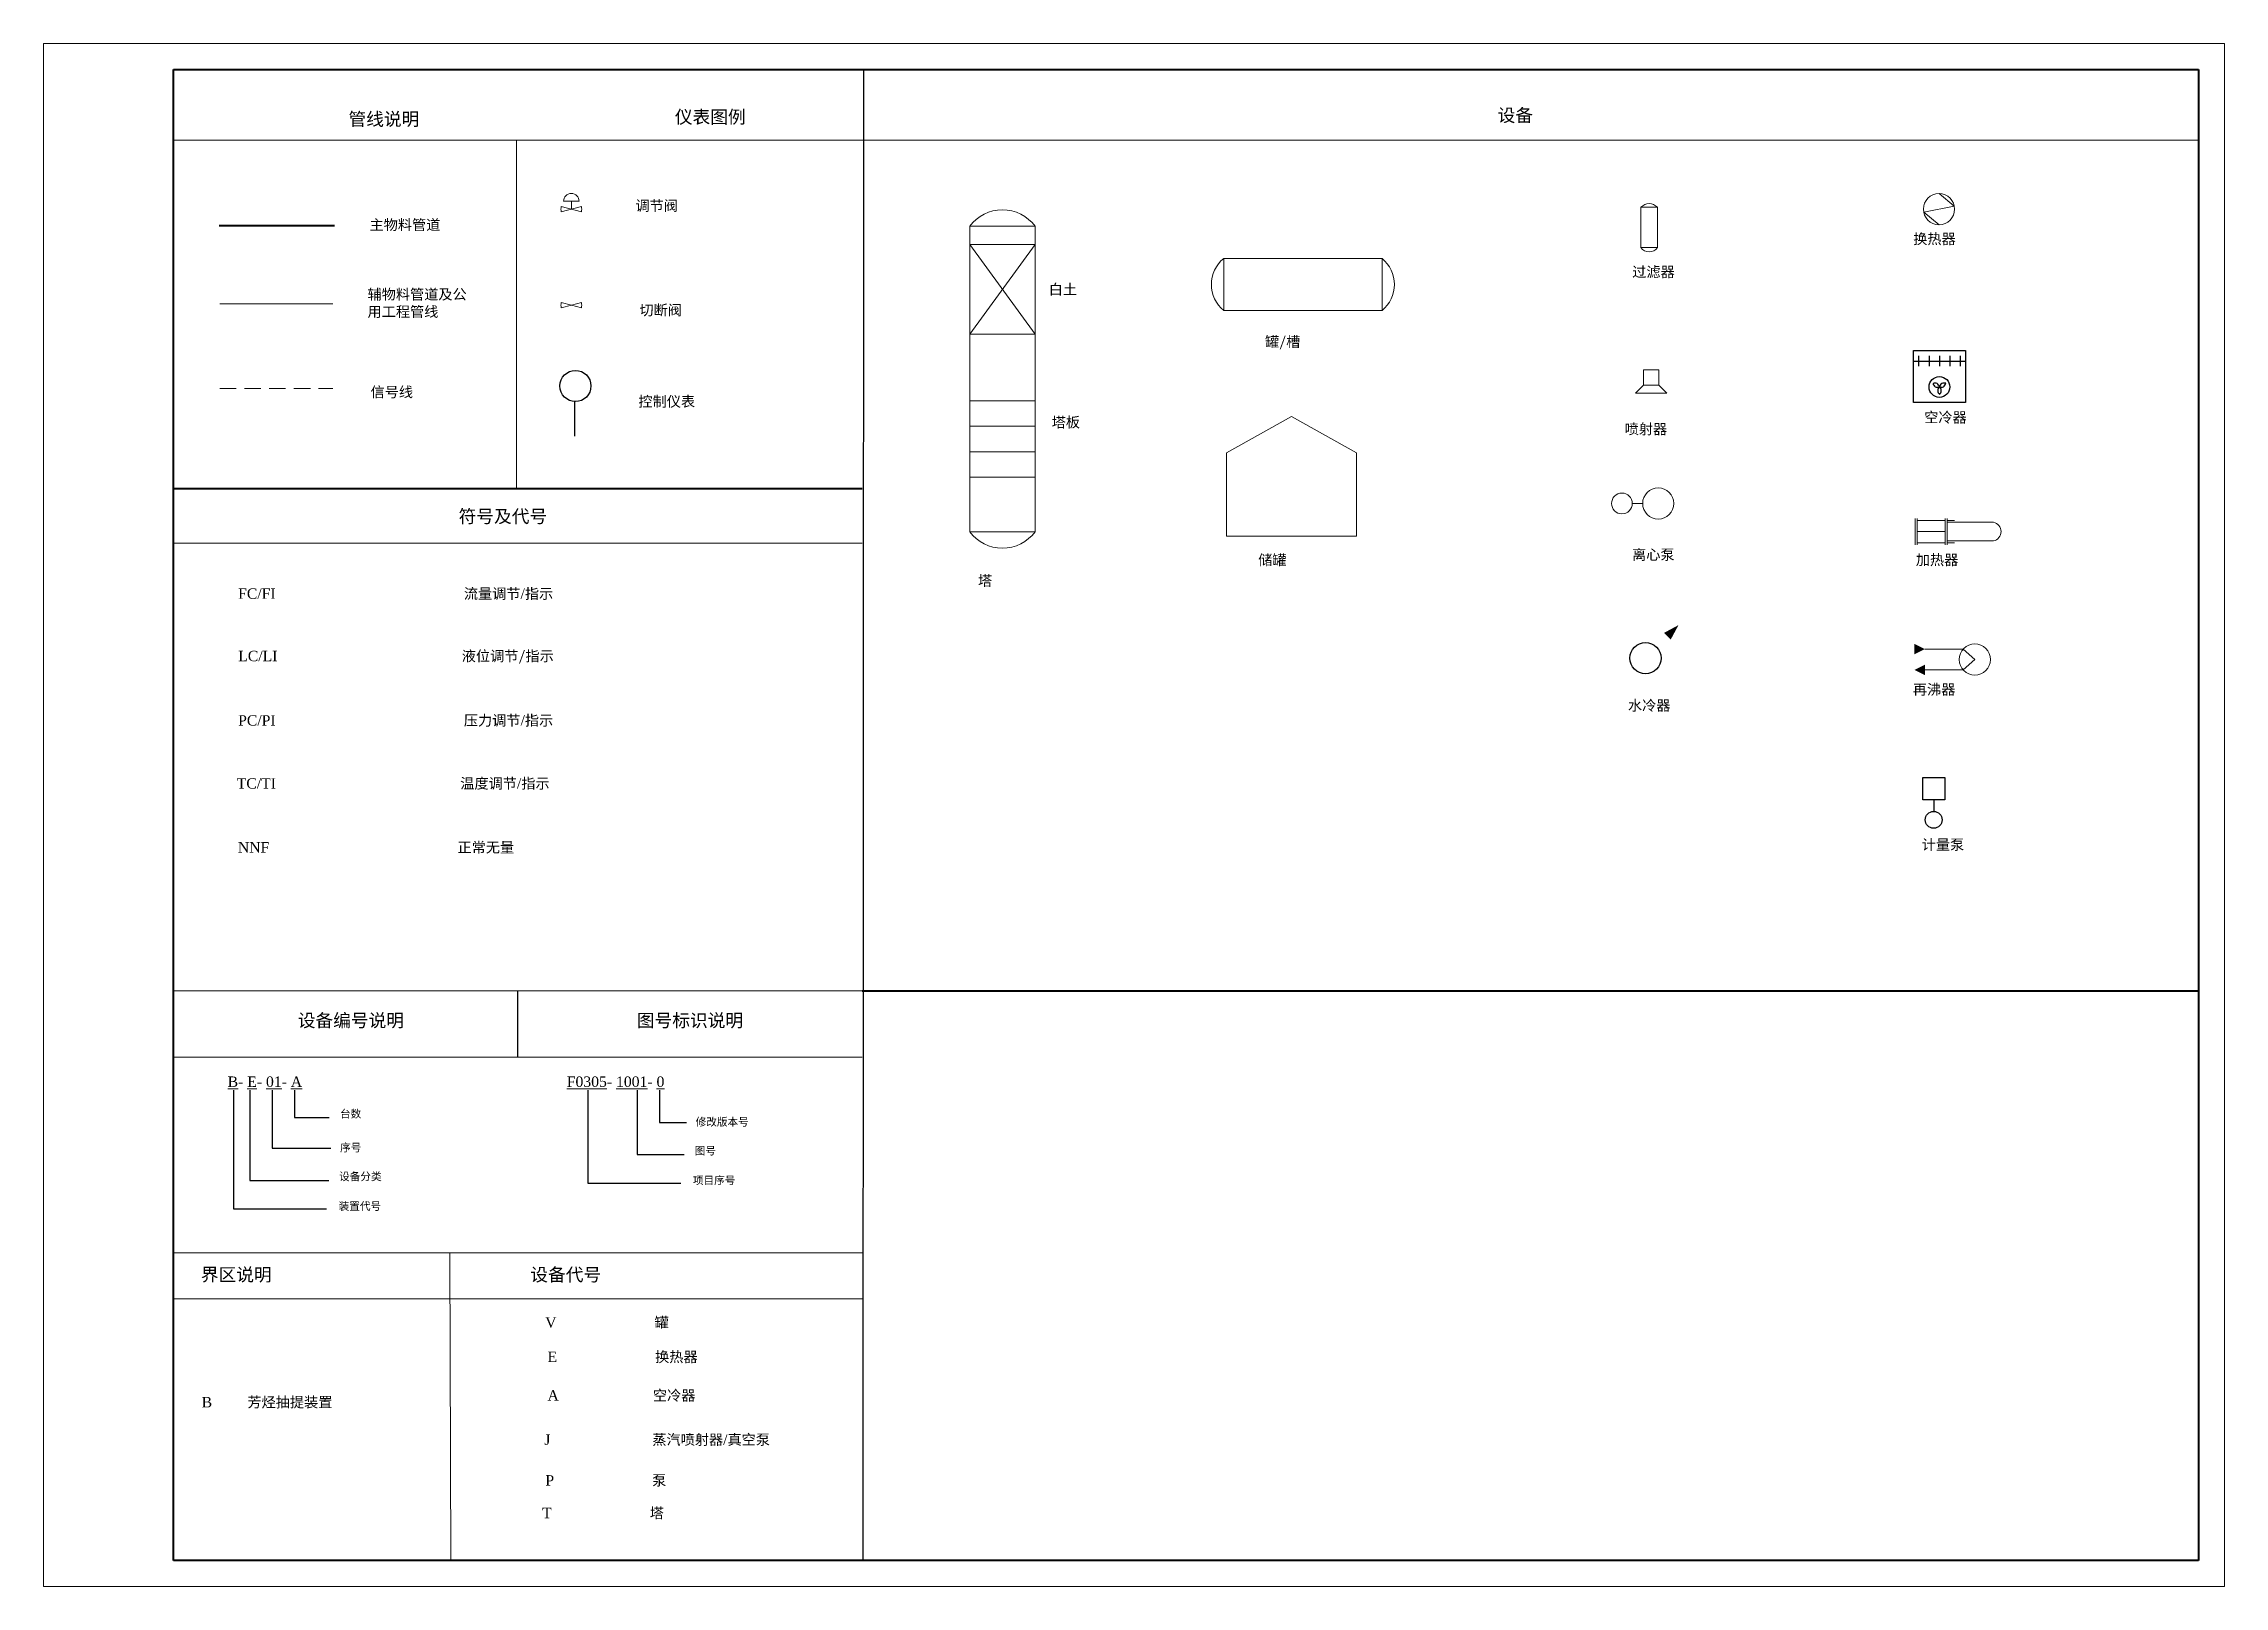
# Model space of a CAD drawing. Extents: x 680 to 1100, y 103 to 400.
import ezdxf

# ---------------------------------------------------------------- set-up
doc = ezdxf.new("R2010")
doc.units = 0
doc.linetypes.add('DASHDOT', pattern=[25.4, 12.7, -6.35, 0, -6.35])
doc.linetypes.add('HIDDEN2', pattern=[4.7625, 3.175, -1.5875])
doc.layers.get('0').update_dxf_attribs({"linetype": 'CONTINUOUS'})
for name, color, linetype in [('GL', 7, 'CONTINUOUS'), ('kongzhi', 7, 'HIDDEN2'), ('TEXT', 7, 'CONTINUOUS')]:
    doc.layers.add(name, color=color, linetype=linetype)
doc.layers.add('MGUANLU', color=7, linetype='CONTINUOUS', lineweight=40)
doc.styles.add('ZM2', font='SIMFANG.TTF')

# ---------------------------------------------------------------- blocks, each defined once
blk = doc.blocks.new('FA2')
at = {"layer": 'kongzhi', "linetype": 'Continuous', "lineweight": 20, "ltscale": 0.1}
for p, q in [((0, 0), (-1.93, 0.52)), ((0, 0), (-1.93, -0.52)), ((1.93, 0.52), (0, 0)), ((1.93, -0.52), (0, 0))]:
    blk.add_line(p, q, dxfattribs=at)
for start, end in [(165, 195), (345, 15)]:
    blk.add_arc((0, 0), 2, start, end, dxfattribs=at)
blk = doc.blocks.new('FA1')
at = {"layer": 'kongzhi', "linetype": 'Continuous', "lineweight": 20, "ltscale": 0.2}
for p, q in [((-1.96, 0.53), (1.9, -0.51)), ((-1.96, -0.51), (1.9, 0.53)), ((-1.53, 1.51), (1.47, 1.51)), ((-0.03, 0.01), (-0.03, 1.51))]:
    blk.add_line(p, q, dxfattribs=at)
for centre, radius, start, end in [((-0.03, 0.01), 2, 165, 195), ((-0.03, 1.51), 1.5, 0, 180), ((-0.03, 0.01), 2, 345, 15)]:
    blk.add_arc(centre, radius, start, end, dxfattribs=at)
blk = doc.blocks.new('A$C7E152598')
blk.add_line((3.55, 9.18), (3.55, 5.44))
blk.add_lwpolyline([(0, 16.28), (7.1, 16.28), (7.1, 9.18), (0, 9.18)], close=True)
blk.add_circle((3.47, 2.72), 2.72)
blk = doc.blocks.new('A$C4F537EFF')
blk.add_lwpolyline([(4.24, 4.24, 0, 4, 0), (1.41, 1.41, 4, 4, 0)], format="xyseb")
blk = doc.blocks.new('A$C10F44B1C')
at = {"rotation": 135}
blk.add_blockref('A$C4F537EFF', (6, 2), dxfattribs=at)
blk = doc.blocks.new('KONGLENG1')
for points in [[(0, -40), (0, 10), (50, 10), (50, -40), (0, -40)], [(0, 0), (50, 0)], [(5, 5), (5, -5)], [(15, 5), (15, -5)], [(25, 5), (25, -5)], [(35, 5), (35, -5)], [(45, 5), (45, -5)]]:
    blk.add_lwpolyline(points)
blk.add_circle((25, -25), 10)
for centre, start, end in [((20.5, -25.7), 9.1819, 111.6947), ((23.3, -20.8), 189.1819, 291.6947), ((27.9, -28.5), 129.1819, 231.6947), ((29.5, -25.7), 69.1819, 171.6947), ((26.6, -20.8), 249.1819, 351.6947), ((22.2, -28.6), 309.1819, 51.6947)]:
    blk.add_arc(centre, 4.53, start, end)
blk = doc.blocks.new('泵')
at = {"linetype": 'Continuous', "lineweight": 20, "ltscale": 0.1}
blk.add_line((3, 0), (5, 0), dxfattribs=at)
for centre, radius in [((0, 0), 3), ((7, 0), 2)]:
    blk.add_circle(centre, radius, dxfattribs=at)
blk = doc.blocks.new('SHUILENG')
blk.add_lwpolyline([(-17.7, -17.7, 0, 0, 0), (21.2, 21.2, 0, 6, 0), (14.1, 14.1, 6, 6, 0)], format="xyseb")
blk.add_circle((0, 0), 10)
blk = doc.blocks.new('L')
at = {"linetype": 'Continuous', "lineweight": 20, "xscale": 0.2999999999999972, "yscale": 0.2999999999999972, "zscale": 0.3}
blk.add_blockref('SHUILENG', (3, 0), dxfattribs=at)

msp = doc.modelspace()

# ---------------------------------------------------------------- linework, layer by layer
at = {"linetype": 'Continuous', "lineweight": 20}
for p, q in [((679.55, 399.97), (1099.55, 399.97)), ((679.55, 102.97), (679.55, 399.97)), ((1099.55, 399.97), (1099.55, 102.97)), ((704.55, 381.41), (1094.55, 381.41)), ((770.64, 381.41), (770.64, 314.34)), ((907.39, 321.17), (919.89, 328.17)), ((919.89, 328.17), (932.39, 321.17)), ((907.39, 305.17), (907.39, 321.17)), ((932.39, 321.17), (932.39, 305.17)), ((704.55, 303.81), (837.22, 303.81)), ((932.39, 305.17), (907.39, 305.17)), ((704.55, 217.65), (837.22, 217.65)), ((704.55, 204.84), (837.22, 204.84)), ((704.55, 167.19), (837.22, 167.19)), ((704.38, 158.34), (837.22, 158.34)), ((1099.55, 102.97), (679.55, 102.97))]:
    msp.add_line(p, q, dxfattribs=at)
at = {"linetype": 'Continuous', "lineweight": 40}
for p, q in [((704.55, 394.97), (1094.55, 394.97)), ((704.55, 107.97), (704.55, 394.97)), ((1094.55, 394.97), (1094.55, 107.97)), ((704.55, 314.34), (837.22, 314.34)), ((837.22, 217.65), (1094.55, 217.65)), ((1094.55, 107.97), (704.55, 107.97))]:
    msp.add_line(p, q, dxfattribs=at)
for p, q in [((837.45, 394.97), (837.33, 107.97)), ((770.89, 204.84), (770.89, 217.65))]:
    msp.add_line(p, q)
at = {"linetype": 'Continuous', "lineweight": 20, "ltscale": 0.1}
for p, q in [((1044.59, 371.11), (1047.53, 368.68)), ((987.19, 360.7), (987.19, 368.47)), ((987.19, 368.47), (990.35, 368.47)), ((990.35, 368.47), (990.35, 360.7)), ((1041.64, 367.54), (1047.53, 368.68)), ((1044.59, 365.11), (1041.64, 367.54)), ((906.84, 358.61), (906.84, 348.61)), ((906.84, 358.61), (937.34, 358.61)), ((937.34, 358.61), (937.34, 348.61)), ((990.35, 360.7), (987.19, 360.7)), ((929.87, 348.61), (906.84, 348.61)), ((937.34, 348.61), (929.87, 348.61)), ((1041.87, 283.4), (1049.25, 283.4)), ((1049.25, 283.4), (1051.49, 281.4)), ((1049.25, 279.4), (1041.87, 279.4)), ((1051.49, 281.4), (1049.25, 279.4))]:
    msp.add_line(p, q, dxfattribs=at)
at = {"lineweight": 20}
for p, q in [((857.91, 306), (857.91, 364.8)), ((857.91, 364.8), (870.51, 364.8)), ((870.51, 364.8), (870.51, 306)), ((857.91, 331.2), (870.51, 331.2)), ((857.91, 326.3), (870.51, 326.3)), ((857.91, 321.4), (870.51, 321.4)), ((857.91, 316.5), (870.51, 316.5)), ((857.91, 306), (870.51, 306)), ((757.79, 167.19), (757.97, 107.97))]:
    msp.add_line(p, q, dxfattribs=at)
at = {"lineweight": 20, "ltscale": 0.1}
for p, q in [((1040.01, 308.55), (1040.01, 303.51)), ((1040.37, 303.51), (1040.37, 308.55)), ((1040.37, 308.19), (1045.8, 308.19)), ((1045.8, 308.55), (1045.8, 303.51)), ((1046.16, 308.55), (1046.16, 303.51)), ((1046.16, 308.19), (1047.6, 308.19)), ((1055.11, 307.83), (1046.16, 307.83)), ((1040.37, 306.03), (1045.8, 306.03)), ((1045.8, 303.87), (1040.37, 303.87)), ((1055.11, 304.23), (1046.16, 304.23)), ((1047.6, 303.87), (1046.16, 303.87))]:
    msp.add_line(p, q, dxfattribs=at)
at = {"linetype": 'Continuous', "lineweight": 20}
for points in [[(857.91, 344.02), (870.51, 344.02), (857.91, 361.3), (870.51, 361.31), (857.91, 344.02)], [(937.34, 348.61), (937.34, 358.5)]]:
    msp.add_lwpolyline(points, dxfattribs=at)
at = {"linetype": 'Continuous', "lineweight": 20, "ltscale": 0.1}
for centre in [(1044.59, 368.11), (1051.49, 281.4)]:
    msp.add_circle(centre, 3, dxfattribs=at)
at = {"lineweight": 20}
for centre, start, end in [((864.21, 360.12), 36.6131, 143.3869), ((864.21, 310.69), 216.6131, 323.3869)]:
    msp.add_arc(centre, 7.85, start, end, dxfattribs=at)
at = {"linetype": 'Continuous', "lineweight": 20, "ltscale": 0.1}
for centre, radius, start, end in [((988.77, 367.07), 2.11, 41.5381, 138.4619), ((910.91, 353.61), 6.45, 129.1525, 230.8475), ((933.27, 353.61), 6.44, 309.1044, 50.8956), ((988.77, 361.8), 1.93, 215.0589, 324.9411)]:
    msp.add_arc(centre, radius, start, end, dxfattribs=at)
at = {"lineweight": 20, "ltscale": 0.1}
msp.add_arc((1054.7, 306.03), 1.84, 282.6804, 77.3196, dxfattribs=at)
at = {"layer": 'GL', "linetype": 'Continuous', "lineweight": 20}
msp.add_line((713.46, 349.85), (735.24, 349.85), dxfattribs=at)
at = {"layer": 'kongzhi', "color": 0, "lineweight": 20}
msp.add_line((713.46, 333.57), (735.24, 333.57), dxfattribs=at)
at = {"layer": 'kongzhi', "linetype": 'Continuous'}
msp.add_line((781.83, 324.4), (781.83, 331.07), dxfattribs=at)
msp.add_circle((781.97, 334.06), 3, dxfattribs=at)
at = {"layer": 'MGUANLU', "linetype": 'Continuous', "lineweight": 40, "ltscale": 0.1}
msp.add_line((1047.59, 368.07), (1047.59, 368.07), dxfattribs=at)
at = {"layer": 'MGUANLU', "const_width": 0.4}
msp.add_lwpolyline([(713.36, 364.94), (735.61, 364.94)], dxfattribs=at)
at = {"layer": 'TEXT', "linetype": 'Continuous', "lineweight": 20, "ltscale": 0.1}
for p, q in [((990.65, 337.2), (987.65, 337.2)), ((987.65, 337.2), (987.65, 334.2)), ((990.65, 334.2), (990.65, 337.2)), ((987.65, 334.2), (986.15, 332.7)), ((986.15, 332.7), (992.15, 332.7)), ((987.65, 334.2), (990.65, 334.2)), ((992.15, 332.7), (990.65, 334.2))]:
    msp.add_line(p, q, dxfattribs=at)
at = {"layer": 'TEXT'}
for p, q in [((716.12, 198.49), (716.12, 175.65)), ((719.25, 198.49), (719.25, 181.13)), ((723.58, 198.5), (723.58, 187.32)), ((727.87, 198.48), (727.87, 193.23)), ((784.35, 198.49), (784.35, 180.6)), ((793.84, 198.49), (793.84, 186.08)), ((798.17, 198.5), (798.17, 192.28)), ((727.87, 193.23), (734.52, 193.23)), ((798.17, 192.28), (803.37, 192.28)), ((723.58, 187.32), (734.89, 187.32)), ((793.84, 186.08), (802.94, 186.08)), ((719.25, 181.13), (734.46, 181.13)), ((784.35, 180.6), (802.27, 180.6)), ((716.12, 175.65), (734.04, 175.65))]:
    msp.add_line(p, q, dxfattribs=at)

# ---------------------------------------------------------------- block references
at = {"linetype": 'Continuous', "lineweight": 20, "xscale": 0.2000000000000455, "yscale": 0.1999999999999886, "zscale": 0.2}
msp.add_blockref('KONGLENG1', (1039.67, 338.87), dxfattribs=at)
at = {"lineweight": 20, "ltscale": 0.1, "xscale": -1}
msp.add_blockref('泵', (990.52, 311.45), dxfattribs=at)
msp.add_blockref('L', (985.06, 281.67))
at = {"xscale": 0.5, "yscale": 0.5, "zscale": 0.5}
for name, p, rotation in [('A$C10F44B1C', (1041.87, 284.4), 180), ('A$C4F537EFF', (1042.87, 279.4), 135)]:
    msp.add_blockref(name, p, dxfattribs=dict(at, rotation=rotation))
at = {"xscale": 0.6, "yscale": 0.6, "zscale": 0.6}
msp.add_blockref('A$C7E152598', (1041.48, 248.91), dxfattribs=at)
at = {"layer": 'kongzhi', "linetype": 'DASHDOT', "lineweight": 20, "ltscale": 0.1}
msp.add_blockref('FA1', (781.22, 368.11), dxfattribs=at)
at = {"layer": 'kongzhi', "lineweight": 20, "ltscale": 0.1}
msp.add_blockref('FA2', (781.19, 349.61), dxfattribs=at)

# ---------------------------------------------------------------- texts
at = {"layer": 'TEXT', "linetype": 'Continuous', "lineweight": 20}
for s, insert, char_height, width, attachment_point in [('{\\fTimes New Roman|b0|i0|c134|p18;管线说明}', (745.09, 385.29), 2.5, 73.6779, 5), ('{\\fTimes New Roman|b0|i0|c134|p18;仪表图例}', (807.95, 385.72), 2.5, 73.6779, 5), ('{\\f宋体|b0|i0|c134|p18;设备}', (963, 386.04), 2.5, 263.1098, 5), ('{\\fTimes New Roman|b0|i0|c134|p18;符号及代号   }', (768, 308.83), 2.5, 126.8902, 5), ('{\\f宋体|b0|i0|c134|p18;设备编号说明}', (738.73, 211.77), 2.5, 63.4451, 5), ('\\f宋体|b0|i0|c134|p18;图号标识说明', (804.04, 211.77), 2.5, 63.4451, 5), ('{\\f宋体|b0|i0|c134|p18;界区说明}', (716.66, 162.84), 2.5, 31.7225, 5), ('{\\f宋体|b0|i0|c134|p18;设备代号}', (780.11, 162.84), 2.5, 63.4451, 5), ('{\\fTimes New Roman|b0|i0|c0|p18;V                         \\f宋体|b0|i0|c134|p18;罐\\fTimes New Roman|b0|i0|c0|p18;   }', (776.15, 153.67), 2, 28.7323, 4), ('\\fTimes New Roman|b0|i0|c0|p18;B         \\f宋体|b0|i0|c134|p18;芳烃抽提装置\\fTimes New Roman|b0|i0|c0|p18;            ', (709.99, 138.31), 2, 63.4451, 4), ('\\fTimes New Roman|b0|i0|c0|p18;J                         \\fTimes New Roman|b0|i0|c134|p18; \\f宋体|b0|i0|c134|p18;蒸汽喷射器\\fTimes New Roman|b0|i0|c0|p18;/\\f宋体|b0|i0|c134|p18;真空泵\\fTimes New Roman|b0|i0|c0|p18;  ', (775.98, 131.11), 2, 60.0183, 4), ('{\\fTimes New Roman|b0|i0|c0|p18;P                         \\f宋体|b0|i0|c134|p18;泵\\fTimes New Roman|b0|i0|c0|p18;  }', (776.19, 123.28), 2, 28.4406, 4), ('{\\fTimes New Roman|b0|i0|c0|p18;T                         \\f宋体|b0|i0|c134|p18;塔\\fTimes New Roman|b0|i0|c0|p18; }', (775.57, 116.99), 2, 28.6784, 4)]:
    msp.add_mtext(s, dxfattribs=dict(at, insert=insert, char_height=char_height, width=width, attachment_point=attachment_point))
at = {"layer": 'TEXT', "linetype": 'Continuous', "lineweight": 0, "ltscale": 0.1, "style": 'ZM2'}
for s, insert, char_height, width, attachment_point in [('{\\f宋体|b0|i0|c134|p18;调节阀}', (793.53, 369.78), 2, 10.5156, 1), ('{\\f宋体|b0|i0|c134|p18;主物料管道}', (742.33, 366.09), 2, 14.026, 1), ('{\\f宋体|b0|i0|c134|p18;换热器\\fTimes New Roman|b0|i0|c0|p18;  }', (1039.63, 363.38), 2, 10.5156, 1), ('{\\f宋体|b0|i0|c134|p18;过滤器\\fTimes New Roman|b0|i0|c0|p18;  }', (985.51, 357.03), 2, 10.5156, 1), ('{\\f宋体|b0|i0|c134|p18;辅物料管道及公用工程管线}', (741.94, 352.71), 2, 19.6882, 1), ('\\f宋体|b0|i0|c134|p18;白土', (873.14, 353.66), 2, 10.5156, 1), ('\\f宋体|b0|i0|c134|p18;切断阀', (794.3, 349.67), 2, 30.1442, 1), ('{\\f宋体|b0|i0|c134|p18;罐/槽\\fTimes New Roman|b0|i0|c0|p18; }', (914.78, 343.58), 2, 10.5156, 1), ('{\\f宋体|b0|i0|c134|p18;信号线}', (742.52, 333.91), 2, 10.5156, 1), ('{\\f宋体|b0|i0|c134|p18;控制仪表}', (794.11, 332.08), 2, 11.8816, 1), ('{\\f宋体|b0|i0|c134|p18;塔板}', (873.7, 328.09), 2, 10.5156, 1), ('{\\f宋体|b0|i0|c134|p18;空冷器\\fTimes New Roman|b0|i0|c0|p18;  }', (1041.75, 329.03), 2, 10.5156, 1), ('{\\f宋体|b0|i0|c134|p18;离心泵\\fTimes New Roman|b0|i0|c0|p18; }', (985.48, 302.6), 2, 24.721, 1), ('{\\f宋体|b0|i0|c134|p18;储罐\\fTimes New Roman|b0|i0|c0|p18; }', (913.48, 301.58), 2, 10.5156, 1), ('{\\f宋体|b0|i0|c134|p18;加热器\\fTimes New Roman|b0|i0|c0|p18; }', (1040.12, 301.59), 2, 10.5156, 1), ('{\\fTimes New Roman|b0|i0|c0|p18;FC/FI                                                \\f宋体|b0|i0|c134|p18;流量调节\\fTimes New Roman|b0|i0|c0|p18;/\\f宋体|b0|i0|c134|p18;指示}', (717.02, 295.09), 2, 114.1299, 1), ('{\\fTimes New Roman|b0|i0|c0|p18; \\f宋体|b0|i0|c134|p18;塔}', (858.75, 297.58), 2, 10.5156, 1), ('{\\fTimes New Roman|b0|i0|c0|p18;LC/LI                                               \\f宋体|b0|i0|c134|p18;液位调节/指示}', (717.04, 283.08), 2, 114.5907, 1), ('\\f宋体|b0|i0|c134|p18;水冷器\\fTimes New Roman|b0|i0|c0|p18; ', (984.69, 273.55), 2, 10.5156, 1), ('{\\f宋体|b0|i0|c134|p18;再沸器\\fTimes New Roman|b0|i0|c0|p18; }', (1039.56, 276.64), 2, 20.329, 1), ('{\\fTimes New Roman|b0|i0|c0|p18;PC/PI                                                \\f宋体|b0|i0|c134|p18;压力调节\\fTimes New Roman|b0|i0|c0|p18;/\\f宋体|b0|i0|c134|p18;指示}', (717.02, 270.68), 2, 117.4774, 1), ('{\\fTimes New Roman|b0|i0|c0|p18;TC/TI                                               \\f宋体|b0|i0|c134|p18;温度调节\\fTimes New Roman|b0|i0|c0|p18;/\\f宋体|b0|i0|c134|p18;指示\\fTimes New Roman|b0|i0|c0|p18; }', (716.75, 258.55), 2, 120.4671, 1), ('{\\fTimes New Roman|b0|i0|c0|p18;NNF                                                \\f宋体|b0|i0|c134|p18;正常无量}', (716.97, 246.24), 2, 96.7734, 1), ('\\f宋体|b0|i0|c134|p18;计量泵\\fTimes New Roman|b0|i0|c0|p18; ', (1045.35, 246.77), 2, 12.652, 2), ('{\\fTimes New Roman|b0|i0|c0|p18;\\LB\\l- \\LE\\l- \\L01\\l- \\LA}', (715, 201.13), 2, 24.721, 1), ('\\fTimes New Roman|b0|i0|c0|p18;\\LF0305\\l- \\L1001\\l- \\L0', (780.31, 201.13), 2, 24.721, 1), ('{\\f宋体|b0|i0|c134|p18;台数}', (736.63, 194.69), 1.5, 5.9928, 1), ('\\f宋体|b0|i0|c134|p18;修改版本号', (805.13, 193.14), 1.5, 24.721, 1), ('{\\f宋体|b0|i0|c134|p18;序号}', (736.65, 188.19), 1.5, 24.721, 1), ('\\f宋体|b0|i0|c134|p18;图号', (804.94, 187.58), 1.5, 37.2312, 1), ('{\\f宋体|b0|i0|c134|p18;设备分类}', (736.46, 182.63), 1.5, 37.2312, 1), ('\\f宋体|b0|i0|c134|p18;项目序号', (804.6, 181.88), 1.5, 24.721, 1), ('\\f宋体|b0|i0|c134|p18;装置代号', (736.37, 176.92), 1.5, 24.721, 1)]:
    msp.add_mtext(s, dxfattribs=dict(at, insert=insert, char_height=char_height, width=width, attachment_point=attachment_point))
at = {"layer": 'TEXT', "linetype": 'Continuous', "lineweight": 0, "ltscale": 0.1, "insert": (984.05, 326.78), "char_height": 2, "width": 10.5156, "attachment_point": 1}
msp.add_mtext('{\\f宋体|b0|i0|c134|p18;喷射器\\fTimes New Roman|b0|i0|c0|p18; }', dxfattribs=at)
at = {"layer": 'TEXT', "linetype": 'Continuous', "lineweight": 20, "char_height": 2, "attachment_point": 4}
for s, insert in [('{\\fTimes New Roman|b0|i0|c0|p18;E                         \\f宋体|b0|i0|c134|p18;换热器}', (776.6, 147.04)), ('\\fTimes New Roman|b0|i0|c0|p18;A                        \\f宋体|b0|i0|c134|p18;空冷器', (776.6, 139.63))]:
    msp.add_mtext(s, dxfattribs=dict(at, insert=insert))

doc.saveas('drawing.dxf')
